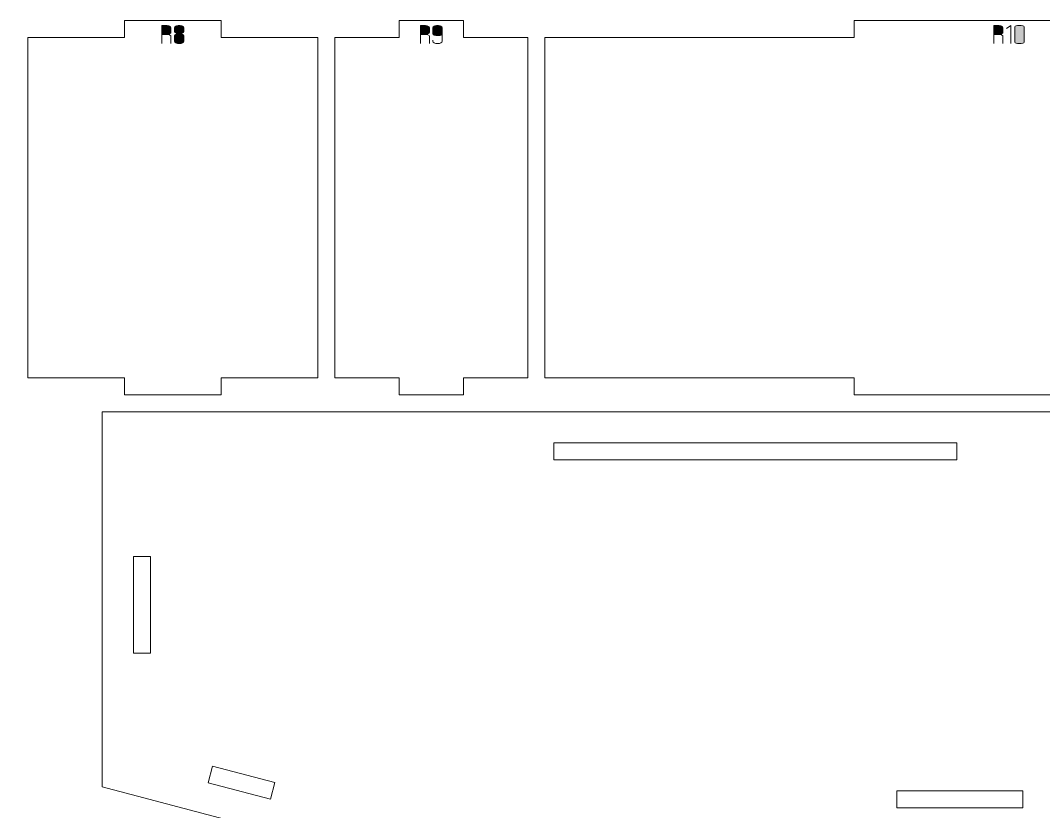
# Model space of a CAD drawing. Header units: centimetres. Extents: x -249 to 275, y -506 to 461.
# Drawn here: x 96.38 to 114.41, y 54.31 to 68.26 of the extents above; entities that cross this region are included whole.
import ezdxf

# ---------------------------------------------------------------- set-up
doc = ezdxf.new("R2010")
doc.units = ezdxf.units.CM
doc.header["$MEASUREMENT"] = 0
doc.layers.add('Capa 1', color=7, linetype='Continuous')

msp = doc.modelspace()

# ---------------------------------------------------------------- hatches: boundary and pattern name
at = {"layer": 'Capa 1', "true_color": 0x3e4095}
h = msp.add_hatch(color=175, dxfattribs=at)
edge = h.paths.add_edge_path()
edge.add_spline(control_points=[(98.94617, 68.01522), (98.97858, 68.01736), (99.00044, 68.02156), (99.01175, 68.02783), (99.02307, 68.0341), (99.02872, 68.04121), (99.02872, 68.04916), (99.02872, 68.04916), (99.02872, 68.13492), (99.02872, 68.13492), (99.02872, 68.1447), (99.0207, 68.15303), (99.00465, 68.15991), (98.98859, 68.16679), (98.9691, 68.17023), (98.94617, 68.17023), (98.94617, 68.17023), (98.87142, 68.17023), (98.87142, 68.17023), (98.87142, 68.17023), (98.87142, 68.01522), (98.87142, 68.01522), (98.87142, 68.01522), (98.94617, 68.01522), (98.94617, 68.01522)], knot_values=[0, 0, 0, 0, 0.125, 0.125, 0.125, 0.25, 0.25, 0.25, 0.375, 0.375, 0.375, 0.5, 0.5, 0.5, 0.625, 0.625, 0.625, 0.75, 0.75, 0.75, 0.875, 0.875, 0.875, 1, 1, 1, 1], degree=3, periodic=1)
h = msp.add_hatch(color=175, dxfattribs=at)
edge = h.paths.add_edge_path()
edge.add_spline(control_points=[(98.87142, 67.85379), (98.87142, 67.85379), (98.87142, 68.17023), (98.87142, 68.17023), (98.87142, 68.17023), (98.94617, 68.17023), (98.94617, 68.17023), (98.9691, 68.17023), (98.98859, 68.16679), (99.00465, 68.15991), (99.0207, 68.15303), (99.02872, 68.1447), (99.02872, 68.13492), (99.02872, 68.13492), (99.02872, 68.04916), (99.02872, 68.04916), (99.02872, 68.04121), (99.02307, 68.0341), (99.01175, 68.02783), (99.00044, 68.02156), (98.97858, 68.01736), (98.94617, 68.01522), (98.97858, 68.01308), (99.00044, 68.00888), (99.01175, 68.00261), (99.02307, 67.99634), (99.02872, 67.98923), (99.02872, 67.98128), (99.02872, 67.98128), (99.02872, 67.85379), (99.02872, 67.85379), (99.02872, 67.85379), (99.02872, 67.98128), (99.02872, 67.98128), (99.02872, 67.98923), (99.02307, 67.99634), (99.01175, 68.00261), (99.00044, 68.00888), (98.97858, 68.01308), (98.94617, 68.01522), (98.94617, 68.01522), (98.87142, 68.01522), (98.87142, 68.01522), (98.87142, 68.01522), (98.87142, 67.85379), (98.87142, 67.85379)], knot_values=[0, 0, 0, 0, 0.06666667, 0.06666667, 0.06666667, 0.13333333, 0.13333333, 0.13333333, 0.2, 0.2, 0.2, 0.26666667, 0.26666667, 0.26666667, 0.33333333, 0.33333333, 0.33333333, 0.4, 0.4, 0.4, 0.46666667, 0.46666667, 0.46666667, 0.53333333, 0.53333333, 0.53333333, 0.6, 0.6, 0.6, 0.66666667, 0.66666667, 0.66666667, 0.73333333, 0.73333333, 0.73333333, 0.8, 0.8, 0.8, 0.86666667, 0.86666667, 0.86666667, 0.93333333, 0.93333333, 0.93333333, 1, 1, 1, 1], degree=3, periodic=1)
h = msp.add_hatch(color=175, dxfattribs=at)
edge = h.paths.add_edge_path()
edge.add_spline(control_points=[(99.09155, 68.06062), (99.09155, 68.05267), (99.09721, 68.04549), (99.10852, 68.03907), (99.11983, 68.03265), (99.14169, 68.02837), (99.1741, 68.02623), (99.20651, 68.02837), (99.22837, 68.03265), (99.23968, 68.03907), (99.25099, 68.04549), (99.25665, 68.05267), (99.25665, 68.06062), (99.25665, 68.06062), (99.25665, 68.13492), (99.25665, 68.13492), (99.25665, 68.1447), (99.24878, 68.15303), (99.23303, 68.15991), (99.21729, 68.16679), (99.19764, 68.17023), (99.1741, 68.17023), (99.15056, 68.17023), (99.13091, 68.16679), (99.11517, 68.15991), (99.09942, 68.15303), (99.09155, 68.1447), (99.09155, 68.13492), (99.09155, 68.13492), (99.09155, 68.06062), (99.09155, 68.06062)], knot_values=[0, 0, 0, 0, 0.1, 0.1, 0.1, 0.2, 0.2, 0.2, 0.3, 0.3, 0.3, 0.4, 0.4, 0.4, 0.5, 0.5, 0.5, 0.6, 0.6, 0.6, 0.7, 0.7, 0.7, 0.8, 0.8, 0.8, 0.9, 0.9, 0.9, 1, 1, 1, 1], degree=3, periodic=1)
h = msp.add_hatch(color=175, dxfattribs=at)
edge = h.paths.add_edge_path()
edge.add_spline(control_points=[(99.1741, 67.85379), (99.15056, 67.85379), (99.13091, 67.85723), (99.11517, 67.86411), (99.09942, 67.87099), (99.09155, 67.87932), (99.09155, 67.8891), (99.09155, 67.8891), (99.09155, 67.99229), (99.09155, 67.99229), (99.09155, 68.00055), (99.09721, 68.00773), (99.10852, 68.01384), (99.11983, 68.01996), (99.14169, 68.02409), (99.1741, 68.02623), (99.14169, 68.02837), (99.11983, 68.03265), (99.10852, 68.03907), (99.09721, 68.04549), (99.09155, 68.05267), (99.09155, 68.06062), (99.09155, 68.06062), (99.09155, 68.13492), (99.09155, 68.13492), (99.09155, 68.1447), (99.09942, 68.15303), (99.11517, 68.15991), (99.13091, 68.16679), (99.15056, 68.17023), (99.1741, 68.17023), (99.19764, 68.17023), (99.21729, 68.16679), (99.23303, 68.15991), (99.24878, 68.15303), (99.25665, 68.1447), (99.25665, 68.13492), (99.25665, 68.13492), (99.25665, 68.06062), (99.25665, 68.06062), (99.25665, 68.05267), (99.25099, 68.04549), (99.23968, 68.03907), (99.22837, 68.03265), (99.20651, 68.02837), (99.1741, 68.02623), (99.20651, 68.02409), (99.22837, 68.01996), (99.23968, 68.01384), (99.25099, 68.00773), (99.25665, 68.00055), (99.25665, 67.99229), (99.25665, 67.99229), (99.25665, 67.8891), (99.25665, 67.8891), (99.25665, 67.87932), (99.24878, 67.87099), (99.23303, 67.86411), (99.21729, 67.85723), (99.19764, 67.85379), (99.1741, 67.85379)], knot_values=[0, 0, 0, 0, 0.05, 0.05, 0.05, 0.1, 0.1, 0.1, 0.15, 0.15, 0.15, 0.2, 0.2, 0.2, 0.25, 0.25, 0.25, 0.3, 0.3, 0.3, 0.35, 0.35, 0.35, 0.4, 0.4, 0.4, 0.45, 0.45, 0.45, 0.5, 0.5, 0.5, 0.55, 0.55, 0.55, 0.6, 0.6, 0.6, 0.65, 0.65, 0.65, 0.7, 0.7, 0.7, 0.75, 0.75, 0.75, 0.8, 0.8, 0.8, 0.85, 0.85, 0.85, 0.9, 0.9, 0.9, 0.95, 0.95, 0.95, 1, 1, 1, 1], degree=3, periodic=1)
h = msp.add_hatch(color=175, dxfattribs=at)
edge = h.paths.add_edge_path()
edge.add_spline(control_points=[(103.50033, 68.01522), (103.53274, 68.01736), (103.5546, 68.02156), (103.56591, 68.02783), (103.57723, 68.0341), (103.58288, 68.04121), (103.58288, 68.04916), (103.58288, 68.04916), (103.58288, 68.13492), (103.58288, 68.13492), (103.58288, 68.1447), (103.57486, 68.15303), (103.55881, 68.15991), (103.54275, 68.16679), (103.52326, 68.17023), (103.50033, 68.17023), (103.50033, 68.17023), (103.42558, 68.17023), (103.42558, 68.17023), (103.42558, 68.17023), (103.42558, 68.01522), (103.42558, 68.01522), (103.42558, 68.01522), (103.50033, 68.01522), (103.50033, 68.01522)], knot_values=[0, 0, 0, 0, 0.125, 0.125, 0.125, 0.25, 0.25, 0.25, 0.375, 0.375, 0.375, 0.5, 0.5, 0.5, 0.625, 0.625, 0.625, 0.75, 0.75, 0.75, 0.875, 0.875, 0.875, 1, 1, 1, 1], degree=3, periodic=1)
h = msp.add_hatch(color=175, dxfattribs=at)
edge = h.paths.add_edge_path()
edge.add_spline(control_points=[(103.42558, 67.85379), (103.42558, 67.85379), (103.42558, 68.17023), (103.42558, 68.17023), (103.42558, 68.17023), (103.50033, 68.17023), (103.50033, 68.17023), (103.52326, 68.17023), (103.54275, 68.16679), (103.55881, 68.15991), (103.57486, 68.15303), (103.58288, 68.1447), (103.58288, 68.13492), (103.58288, 68.13492), (103.58288, 68.04916), (103.58288, 68.04916), (103.58288, 68.04121), (103.57723, 68.0341), (103.56591, 68.02783), (103.5546, 68.02156), (103.53274, 68.01736), (103.50033, 68.01522), (103.53274, 68.01308), (103.5546, 68.00888), (103.56591, 68.00261), (103.57723, 67.99634), (103.58288, 67.98923), (103.58288, 67.98128), (103.58288, 67.98128), (103.58288, 67.85379), (103.58288, 67.85379), (103.58288, 67.85379), (103.58288, 67.98128), (103.58288, 67.98128), (103.58288, 67.98923), (103.57723, 67.99634), (103.56591, 68.00261), (103.5546, 68.00888), (103.53274, 68.01308), (103.50033, 68.01522), (103.50033, 68.01522), (103.42558, 68.01522), (103.42558, 68.01522), (103.42558, 68.01522), (103.42558, 67.85379), (103.42558, 67.85379)], knot_values=[0, 0, 0, 0, 0.06666667, 0.06666667, 0.06666667, 0.13333333, 0.13333333, 0.13333333, 0.2, 0.2, 0.2, 0.26666667, 0.26666667, 0.26666667, 0.33333333, 0.33333333, 0.33333333, 0.4, 0.4, 0.4, 0.46666667, 0.46666667, 0.46666667, 0.53333333, 0.53333333, 0.53333333, 0.6, 0.6, 0.6, 0.66666667, 0.66666667, 0.66666667, 0.73333333, 0.73333333, 0.73333333, 0.8, 0.8, 0.8, 0.86666667, 0.86666667, 0.86666667, 0.93333333, 0.93333333, 0.93333333, 1, 1, 1, 1], degree=3, periodic=1)
h = msp.add_hatch(color=175, dxfattribs=at)
edge = h.paths.add_edge_path()
edge.add_spline(control_points=[(103.64571, 68.0276), (103.64571, 68.01782), (103.65358, 68.00949), (103.66933, 68.00261), (103.68507, 67.99573), (103.70472, 67.99229), (103.72826, 67.99229), (103.7515, 67.99168), (103.77106, 67.99451), (103.78696, 68.00077), (103.80286, 68.00704), (103.81081, 68.01599), (103.81081, 68.0276), (103.81081, 68.0276), (103.81081, 68.13492), (103.81081, 68.13492), (103.81081, 68.1447), (103.80294, 68.15303), (103.78719, 68.15991), (103.77145, 68.16679), (103.7518, 68.17023), (103.72826, 68.17023), (103.70472, 68.17023), (103.68507, 68.16679), (103.66933, 68.15991), (103.65358, 68.15303), (103.64571, 68.1447), (103.64571, 68.13492), (103.64571, 68.13492), (103.64571, 68.0276), (103.64571, 68.0276)], knot_values=[0, 0, 0, 0, 0.1, 0.1, 0.1, 0.2, 0.2, 0.2, 0.3, 0.3, 0.3, 0.4, 0.4, 0.4, 0.5, 0.5, 0.5, 0.6, 0.6, 0.6, 0.7, 0.7, 0.7, 0.8, 0.8, 0.8, 0.9, 0.9, 0.9, 1, 1, 1, 1], degree=3, periodic=1)
h = msp.add_hatch(color=175, dxfattribs=at)
edge = h.paths.add_edge_path()
edge.add_spline(control_points=[(103.72826, 67.85379), (103.70472, 67.85379), (103.68507, 67.85723), (103.66933, 67.86411), (103.65358, 67.87099), (103.64571, 67.87932), (103.64571, 67.8891), (103.64571, 67.8891), (103.64571, 67.91433), (103.64571, 67.91433), (103.64571, 67.91433), (103.64571, 67.8891), (103.64571, 67.8891), (103.64571, 67.87932), (103.65358, 67.87099), (103.66933, 67.86411), (103.68507, 67.85723), (103.70472, 67.85379), (103.72826, 67.85379), (103.7518, 67.85379), (103.77145, 67.85723), (103.78719, 67.86411), (103.80294, 67.87099), (103.81081, 67.87932), (103.81081, 67.8891), (103.81081, 67.8891), (103.81081, 68.0276), (103.81081, 68.0276), (103.81081, 68.01599), (103.80286, 68.00704), (103.78696, 68.00077), (103.77106, 67.99451), (103.7515, 67.99168), (103.72826, 67.99229), (103.70472, 67.99229), (103.68507, 67.99573), (103.66933, 68.00261), (103.65358, 68.00949), (103.64571, 68.01782), (103.64571, 68.0276), (103.64571, 68.0276), (103.64571, 68.13492), (103.64571, 68.13492), (103.64571, 68.1447), (103.65358, 68.15303), (103.66933, 68.15991), (103.68507, 68.16679), (103.70472, 68.17023), (103.72826, 68.17023), (103.7518, 68.17023), (103.77145, 68.16679), (103.78719, 68.15991), (103.80294, 68.15303), (103.81081, 68.1447), (103.81081, 68.13492), (103.81081, 68.13492), (103.81081, 68.0276), (103.81081, 68.0276), (103.81081, 68.0276), (103.81081, 67.8891), (103.81081, 67.8891), (103.81081, 67.87932), (103.80294, 67.87099), (103.78719, 67.86411), (103.77145, 67.85723), (103.7518, 67.85379), (103.72826, 67.85379)], knot_values=[0, 0, 0, 0, 0.04545455, 0.04545455, 0.04545455, 0.09090909, 0.09090909, 0.09090909, 0.13636364, 0.13636364, 0.13636364, 0.18181818, 0.18181818, 0.18181818, 0.22727273, 0.22727273, 0.22727273, 0.27272727, 0.27272727, 0.27272727, 0.31818182, 0.31818182, 0.31818182, 0.36363636, 0.36363636, 0.36363636, 0.40909091, 0.40909091, 0.40909091, 0.45454545, 0.45454545, 0.45454545, 0.5, 0.5, 0.5, 0.54545455, 0.54545455, 0.54545455, 0.59090909, 0.59090909, 0.59090909, 0.63636364, 0.63636364, 0.63636364, 0.68181818, 0.68181818, 0.68181818, 0.72727273, 0.72727273, 0.72727273, 0.77272727, 0.77272727, 0.77272727, 0.81818182, 0.81818182, 0.81818182, 0.86363636, 0.86363636, 0.86363636, 0.90909091, 0.90909091, 0.90909091, 0.95454545, 0.95454545, 0.95454545, 1, 1, 1, 1], degree=3, periodic=1)
h = msp.add_hatch(color=175, dxfattribs=at)
edge = h.paths.add_edge_path()
edge.add_spline(control_points=[(113.60749, 68.01522), (113.6399, 68.01736), (113.66176, 68.02156), (113.67307, 68.02783), (113.68439, 68.0341), (113.69004, 68.04121), (113.69004, 68.04916), (113.69004, 68.04916), (113.69004, 68.13492), (113.69004, 68.13492), (113.69004, 68.1447), (113.68202, 68.15303), (113.66597, 68.15991), (113.64991, 68.16679), (113.63042, 68.17023), (113.60749, 68.17023), (113.60749, 68.17023), (113.53274, 68.17023), (113.53274, 68.17023), (113.53274, 68.17023), (113.53274, 68.01522), (113.53274, 68.01522), (113.53274, 68.01522), (113.60749, 68.01522), (113.60749, 68.01522)], knot_values=[0, 0, 0, 0, 0.125, 0.125, 0.125, 0.25, 0.25, 0.25, 0.375, 0.375, 0.375, 0.5, 0.5, 0.5, 0.625, 0.625, 0.625, 0.75, 0.75, 0.75, 0.875, 0.875, 0.875, 1, 1, 1, 1], degree=3, periodic=1)
h = msp.add_hatch(color=175, dxfattribs=at)
edge = h.paths.add_edge_path()
edge.add_spline(control_points=[(113.53274, 67.85379), (113.53274, 67.85379), (113.53274, 68.17023), (113.53274, 68.17023), (113.53274, 68.17023), (113.60749, 68.17023), (113.60749, 68.17023), (113.63042, 68.17023), (113.64991, 68.16679), (113.66597, 68.15991), (113.68202, 68.15303), (113.69004, 68.1447), (113.69004, 68.13492), (113.69004, 68.13492), (113.69004, 68.04916), (113.69004, 68.04916), (113.69004, 68.04121), (113.68439, 68.0341), (113.67307, 68.02783), (113.66176, 68.02156), (113.6399, 68.01736), (113.60749, 68.01522), (113.6399, 68.01308), (113.66176, 68.00888), (113.67307, 68.00261), (113.68439, 67.99634), (113.69004, 67.98923), (113.69004, 67.98128), (113.69004, 67.98128), (113.69004, 67.85379), (113.69004, 67.85379), (113.69004, 67.85379), (113.69004, 67.98128), (113.69004, 67.98128), (113.69004, 67.98923), (113.68439, 67.99634), (113.67307, 68.00261), (113.66176, 68.00888), (113.6399, 68.01308), (113.60749, 68.01522), (113.60749, 68.01522), (113.53274, 68.01522), (113.53274, 68.01522), (113.53274, 68.01522), (113.53274, 67.85379), (113.53274, 67.85379)], knot_values=[0, 0, 0, 0, 0.06666667, 0.06666667, 0.06666667, 0.13333333, 0.13333333, 0.13333333, 0.2, 0.2, 0.2, 0.26666667, 0.26666667, 0.26666667, 0.33333333, 0.33333333, 0.33333333, 0.4, 0.4, 0.4, 0.46666667, 0.46666667, 0.46666667, 0.53333333, 0.53333333, 0.53333333, 0.6, 0.6, 0.6, 0.66666667, 0.66666667, 0.66666667, 0.73333333, 0.73333333, 0.73333333, 0.8, 0.8, 0.8, 0.86666667, 0.86666667, 0.86666667, 0.93333333, 0.93333333, 0.93333333, 1, 1, 1, 1], degree=3, periodic=1)
h = msp.add_hatch(color=175, dxfattribs=at)
edge = h.paths.add_edge_path()
edge.add_spline(control_points=[(113.829, 68.17069), (113.829, 68.17069), (113.75287, 68.11795), (113.75287, 68.11795), (113.75287, 68.11795), (113.829, 68.17069), (113.829, 68.17069), (113.829, 68.17069), (113.829, 67.85379), (113.829, 67.85379), (113.829, 67.85379), (113.829, 68.17069), (113.829, 68.17069)], knot_values=[0, 0, 0, 0, 0.25, 0.25, 0.25, 0.5, 0.5, 0.5, 0.75, 0.75, 0.75, 1, 1, 1, 1], degree=3, periodic=1)
h = msp.add_hatch(color=175, dxfattribs=at)
edge = h.paths.add_edge_path()
edge.add_spline(control_points=[(113.89963, 67.87764), (113.89963, 67.86785), (113.9075, 67.86143), (113.92325, 67.85838), (113.93899, 67.85532), (113.95864, 67.85379), (113.98218, 67.85379), (114.00572, 67.85379), (114.02537, 67.85532), (114.04111, 67.85838), (114.05686, 67.86143), (114.06473, 67.86785), (114.06473, 67.87764), (114.06473, 67.87764), (114.06473, 68.14592), (114.06473, 68.14592), (114.06473, 68.15571), (114.05686, 68.16221), (114.04111, 68.16542), (114.02537, 68.16863), (114.00572, 68.17023), (113.98218, 68.17023), (113.95864, 68.17023), (113.93899, 68.16863), (113.92325, 68.16542), (113.9075, 68.16221), (113.89963, 68.15571), (113.89963, 68.14592), (113.89963, 68.14592), (113.89963, 67.87764), (113.89963, 67.87764)], knot_values=[0, 0, 0, 0, 0.1, 0.1, 0.1, 0.2, 0.2, 0.2, 0.3, 0.3, 0.3, 0.4, 0.4, 0.4, 0.5, 0.5, 0.5, 0.6, 0.6, 0.6, 0.7, 0.7, 0.7, 0.8, 0.8, 0.8, 0.9, 0.9, 0.9, 1, 1, 1, 1], degree=3, periodic=1)
h = msp.add_hatch(color=175, dxfattribs=at)
edge = h.paths.add_edge_path()
edge.add_spline(control_points=[(114.06473, 67.87764), (114.06473, 67.86785), (114.05686, 67.86143), (114.04111, 67.85838), (114.02537, 67.85532), (114.00572, 67.85379), (113.98218, 67.85379), (113.95864, 67.85379), (113.93899, 67.85532), (113.92325, 67.85838), (113.9075, 67.86143), (113.89963, 67.86785), (113.89963, 67.87764), (113.89963, 67.87764), (113.89963, 68.14592), (113.89963, 68.14592), (113.89963, 68.15571), (113.9075, 68.16221), (113.92325, 68.16542), (113.93899, 68.16863), (113.95864, 68.17023), (113.98218, 68.17023), (114.00572, 68.17023), (114.02537, 68.16863), (114.04111, 68.16542), (114.05686, 68.16221), (114.06473, 68.15571), (114.06473, 68.14592), (114.06473, 68.14592), (114.06473, 67.87764), (114.06473, 67.87764)], knot_values=[0, 0, 0, 0, 0.1, 0.1, 0.1, 0.2, 0.2, 0.2, 0.3, 0.3, 0.3, 0.4, 0.4, 0.4, 0.5, 0.5, 0.5, 0.6, 0.6, 0.6, 0.7, 0.7, 0.7, 0.8, 0.8, 0.8, 0.9, 0.9, 0.9, 1, 1, 1, 1], degree=3, periodic=1)
h = msp.add_hatch(color=175, dxfattribs=at)
edge = h.paths.add_edge_path()
edge.add_spline(control_points=[(99.09155, 67.8891), (99.09155, 67.87932), (99.09942, 67.87099), (99.11517, 67.86411), (99.13091, 67.85723), (99.15056, 67.85379), (99.1741, 67.85379), (99.19764, 67.85379), (99.21729, 67.85723), (99.23303, 67.86411), (99.24878, 67.87099), (99.25665, 67.87932), (99.25665, 67.8891), (99.25665, 67.8891), (99.25665, 67.99229), (99.25665, 67.99229), (99.25665, 68.00055), (99.25099, 68.00773), (99.23968, 68.01384), (99.22837, 68.01996), (99.20651, 68.02409), (99.1741, 68.02623), (99.14169, 68.02409), (99.11983, 68.01996), (99.10852, 68.01384), (99.09721, 68.00773), (99.09155, 68.00055), (99.09155, 67.99229), (99.09155, 67.99229), (99.09155, 67.8891), (99.09155, 67.8891)], knot_values=[0, 0, 0, 0, 0.1, 0.1, 0.1, 0.2, 0.2, 0.2, 0.3, 0.3, 0.3, 0.4, 0.4, 0.4, 0.5, 0.5, 0.5, 0.6, 0.6, 0.6, 0.7, 0.7, 0.7, 0.8, 0.8, 0.8, 0.9, 0.9, 0.9, 1, 1, 1, 1], degree=3, periodic=1)

# ---------------------------------------------------------------- linework, layer by layer
at = {"layer": 'Capa 1', "color": 240, "lineweight": 20}
for points in [[(96.50845, 67.96019), (96.50845, 67.96019), (96.50845, 61.96019), (96.50845, 61.96019), (96.50845, 61.96019), (98.21218, 61.96019), (98.21218, 61.96019), (98.21218, 61.96019), (98.21218, 61.66019), (98.21218, 61.66019), (98.21218, 61.66019), (99.9159, 61.66019), (99.9159, 61.66019), (99.9159, 61.66019), (99.9159, 61.96019), (99.9159, 61.96019), (99.9159, 61.96019), (101.61962, 61.96019), (101.61962, 61.96019), (101.61962, 61.96019), (101.61962, 67.96019), (101.61962, 67.96019), (101.61962, 67.96019), (99.9159, 67.96019), (99.9159, 67.96019), (99.9159, 67.96019), (99.9159, 68.26019), (99.9159, 68.26019), (99.9159, 68.26019), (98.21218, 68.26019), (98.21218, 68.26019), (98.21218, 68.26019), (98.21218, 67.96019), (98.21218, 67.96019), (98.21218, 67.96019), (96.50845, 67.96019), (96.50845, 67.96019)], [(101.91962, 67.96019), (101.91962, 67.96019), (101.91962, 61.96019), (101.91962, 61.96019), (101.91962, 61.96019), (103.05201, 61.96019), (103.05201, 61.96019), (103.05201, 61.96019), (103.05201, 61.66019), (103.05201, 61.66019), (103.05201, 61.66019), (104.18439, 61.66019), (104.18439, 61.66019), (104.18439, 61.66019), (104.18439, 61.96019), (104.18439, 61.96019), (104.18439, 61.96019), (105.31678, 61.96019), (105.31678, 61.96019), (105.31678, 61.96019), (105.31678, 67.96019), (105.31678, 67.96019), (105.31678, 67.96019), (104.18439, 67.96019), (104.18439, 67.96019), (104.18439, 67.96019), (104.18439, 68.26019), (104.18439, 68.26019), (104.18439, 68.26019), (103.05201, 68.26019), (103.05201, 68.26019), (103.05201, 68.26019), (103.05201, 67.96019), (103.05201, 67.96019), (103.05201, 67.96019), (101.91962, 67.96019), (101.91962, 67.96019)], [(105.61678, 67.96019), (105.61678, 67.96019), (105.61678, 61.96019), (105.61678, 61.96019), (105.61678, 61.96019), (111.07141, 61.96019), (111.07141, 61.96019), (111.07141, 61.96019), (111.07141, 61.66019), (111.07141, 61.66019), (111.07141, 61.66019), (116.52605, 61.66019), (116.52605, 61.66019), (116.52605, 61.66019), (116.52605, 61.96019), (116.52605, 61.96019), (116.52605, 61.96019), (121.98069, 61.96019), (121.98069, 61.96019), (121.98069, 61.96019), (121.98069, 67.96019), (121.98069, 67.96019), (121.98069, 67.96019), (116.52605, 67.96019), (116.52605, 67.96019), (116.52605, 67.96019), (116.52605, 68.26019), (116.52605, 68.26019), (116.52605, 68.26019), (111.07141, 68.26019), (111.07141, 68.26019), (111.07141, 68.26019), (111.07141, 67.96019), (111.07141, 67.96019), (111.07141, 67.96019), (105.61678, 67.96019), (105.61678, 67.96019)]]:
    msp.add_open_spline(points, degree=3, knots=[0, 0, 0, 0, 0.08333333, 0.08333333, 0.08333333, 0.16666667, 0.16666667, 0.16666667, 0.25, 0.25, 0.25, 0.33333333, 0.33333333, 0.33333333, 0.41666667, 0.41666667, 0.41666667, 0.5, 0.5, 0.5, 0.58333333, 0.58333333, 0.58333333, 0.66666667, 0.66666667, 0.66666667, 0.75, 0.75, 0.75, 0.83333333, 0.83333333, 0.83333333, 0.91666667, 0.91666667, 0.91666667, 1, 1, 1, 1], dxfattribs=at)
at = {"layer": 'Capa 1', "color": 114, "lineweight": 9}
for points, knots in [([(98.94617, 68.01522), (98.97858, 68.01736), (99.00044, 68.02156), (99.01175, 68.02783), (99.02307, 68.0341), (99.02872, 68.04121), (99.02872, 68.04916), (99.02872, 68.04916), (99.02872, 68.13492), (99.02872, 68.13492), (99.02872, 68.1447), (99.0207, 68.15303), (99.00465, 68.15991), (98.98859, 68.16679), (98.9691, 68.17023), (98.94617, 68.17023), (98.94617, 68.17023), (98.87142, 68.17023), (98.87142, 68.17023), (98.87142, 68.17023), (98.87142, 68.01522), (98.87142, 68.01522), (98.87142, 68.01522), (98.94617, 68.01522), (98.94617, 68.01522)], [0, 0, 0, 0, 0.125, 0.125, 0.125, 0.25, 0.25, 0.25, 0.375, 0.375, 0.375, 0.5, 0.5, 0.5, 0.625, 0.625, 0.625, 0.75, 0.75, 0.75, 0.875, 0.875, 0.875, 1, 1, 1, 1]), ([(98.87142, 67.85379), (98.87142, 67.85379), (98.87142, 68.17023), (98.87142, 68.17023), (98.87142, 68.17023), (98.94617, 68.17023), (98.94617, 68.17023), (98.9691, 68.17023), (98.98859, 68.16679), (99.00465, 68.15991), (99.0207, 68.15303), (99.02872, 68.1447), (99.02872, 68.13492), (99.02872, 68.13492), (99.02872, 68.04916), (99.02872, 68.04916), (99.02872, 68.04121), (99.02307, 68.0341), (99.01175, 68.02783), (99.00044, 68.02156), (98.97858, 68.01736), (98.94617, 68.01522), (98.97858, 68.01308), (99.00044, 68.00888), (99.01175, 68.00261), (99.02307, 67.99634), (99.02872, 67.98923), (99.02872, 67.98128), (99.02872, 67.98128), (99.02872, 67.85379), (99.02872, 67.85379), (99.02872, 67.85379), (99.02872, 67.98128), (99.02872, 67.98128), (99.02872, 67.98923), (99.02307, 67.99634), (99.01175, 68.00261), (99.00044, 68.00888), (98.97858, 68.01308), (98.94617, 68.01522), (98.94617, 68.01522), (98.87142, 68.01522), (98.87142, 68.01522), (98.87142, 68.01522), (98.87142, 67.85379), (98.87142, 67.85379)], [0, 0, 0, 0, 0.06666667, 0.06666667, 0.06666667, 0.13333333, 0.13333333, 0.13333333, 0.2, 0.2, 0.2, 0.26666667, 0.26666667, 0.26666667, 0.33333333, 0.33333333, 0.33333333, 0.4, 0.4, 0.4, 0.46666667, 0.46666667, 0.46666667, 0.53333333, 0.53333333, 0.53333333, 0.6, 0.6, 0.6, 0.66666667, 0.66666667, 0.66666667, 0.73333333, 0.73333333, 0.73333333, 0.8, 0.8, 0.8, 0.86666667, 0.86666667, 0.86666667, 0.93333333, 0.93333333, 0.93333333, 1, 1, 1, 1]), ([(99.09155, 68.06062), (99.09155, 68.05267), (99.09721, 68.04549), (99.10852, 68.03907), (99.11983, 68.03265), (99.14169, 68.02837), (99.1741, 68.02623), (99.20651, 68.02837), (99.22837, 68.03265), (99.23968, 68.03907), (99.25099, 68.04549), (99.25665, 68.05267), (99.25665, 68.06062), (99.25665, 68.06062), (99.25665, 68.13492), (99.25665, 68.13492), (99.25665, 68.1447), (99.24878, 68.15303), (99.23303, 68.15991), (99.21729, 68.16679), (99.19764, 68.17023), (99.1741, 68.17023), (99.15056, 68.17023), (99.13091, 68.16679), (99.11517, 68.15991), (99.09942, 68.15303), (99.09155, 68.1447), (99.09155, 68.13492), (99.09155, 68.13492), (99.09155, 68.06062), (99.09155, 68.06062)], [0, 0, 0, 0, 0.1, 0.1, 0.1, 0.2, 0.2, 0.2, 0.3, 0.3, 0.3, 0.4, 0.4, 0.4, 0.5, 0.5, 0.5, 0.6, 0.6, 0.6, 0.7, 0.7, 0.7, 0.8, 0.8, 0.8, 0.9, 0.9, 0.9, 1, 1, 1, 1]), ([(99.1741, 67.85379), (99.15056, 67.85379), (99.13091, 67.85723), (99.11517, 67.86411), (99.09942, 67.87099), (99.09155, 67.87932), (99.09155, 67.8891), (99.09155, 67.8891), (99.09155, 67.99229), (99.09155, 67.99229), (99.09155, 68.00055), (99.09721, 68.00773), (99.10852, 68.01384), (99.11983, 68.01996), (99.14169, 68.02409), (99.1741, 68.02623), (99.14169, 68.02837), (99.11983, 68.03265), (99.10852, 68.03907), (99.09721, 68.04549), (99.09155, 68.05267), (99.09155, 68.06062), (99.09155, 68.06062), (99.09155, 68.13492), (99.09155, 68.13492), (99.09155, 68.1447), (99.09942, 68.15303), (99.11517, 68.15991), (99.13091, 68.16679), (99.15056, 68.17023), (99.1741, 68.17023), (99.19764, 68.17023), (99.21729, 68.16679), (99.23303, 68.15991), (99.24878, 68.15303), (99.25665, 68.1447), (99.25665, 68.13492), (99.25665, 68.13492), (99.25665, 68.06062), (99.25665, 68.06062), (99.25665, 68.05267), (99.25099, 68.04549), (99.23968, 68.03907), (99.22837, 68.03265), (99.20651, 68.02837), (99.1741, 68.02623), (99.20651, 68.02409), (99.22837, 68.01996), (99.23968, 68.01384), (99.25099, 68.00773), (99.25665, 68.00055), (99.25665, 67.99229), (99.25665, 67.99229), (99.25665, 67.8891), (99.25665, 67.8891), (99.25665, 67.87932), (99.24878, 67.87099), (99.23303, 67.86411), (99.21729, 67.85723), (99.19764, 67.85379), (99.1741, 67.85379)], [0, 0, 0, 0, 0.05, 0.05, 0.05, 0.1, 0.1, 0.1, 0.15, 0.15, 0.15, 0.2, 0.2, 0.2, 0.25, 0.25, 0.25, 0.3, 0.3, 0.3, 0.35, 0.35, 0.35, 0.4, 0.4, 0.4, 0.45, 0.45, 0.45, 0.5, 0.5, 0.5, 0.55, 0.55, 0.55, 0.6, 0.6, 0.6, 0.65, 0.65, 0.65, 0.7, 0.7, 0.7, 0.75, 0.75, 0.75, 0.8, 0.8, 0.8, 0.85, 0.85, 0.85, 0.9, 0.9, 0.9, 0.95, 0.95, 0.95, 1, 1, 1, 1]), ([(103.50033, 68.01522), (103.53274, 68.01736), (103.5546, 68.02156), (103.56591, 68.02783), (103.57723, 68.0341), (103.58288, 68.04121), (103.58288, 68.04916), (103.58288, 68.04916), (103.58288, 68.13492), (103.58288, 68.13492), (103.58288, 68.1447), (103.57486, 68.15303), (103.55881, 68.15991), (103.54275, 68.16679), (103.52326, 68.17023), (103.50033, 68.17023), (103.50033, 68.17023), (103.42558, 68.17023), (103.42558, 68.17023), (103.42558, 68.17023), (103.42558, 68.01522), (103.42558, 68.01522), (103.42558, 68.01522), (103.50033, 68.01522), (103.50033, 68.01522)], [0, 0, 0, 0, 0.125, 0.125, 0.125, 0.25, 0.25, 0.25, 0.375, 0.375, 0.375, 0.5, 0.5, 0.5, 0.625, 0.625, 0.625, 0.75, 0.75, 0.75, 0.875, 0.875, 0.875, 1, 1, 1, 1]), ([(103.42558, 67.85379), (103.42558, 67.85379), (103.42558, 68.17023), (103.42558, 68.17023), (103.42558, 68.17023), (103.50033, 68.17023), (103.50033, 68.17023), (103.52326, 68.17023), (103.54275, 68.16679), (103.55881, 68.15991), (103.57486, 68.15303), (103.58288, 68.1447), (103.58288, 68.13492), (103.58288, 68.13492), (103.58288, 68.04916), (103.58288, 68.04916), (103.58288, 68.04121), (103.57723, 68.0341), (103.56591, 68.02783), (103.5546, 68.02156), (103.53274, 68.01736), (103.50033, 68.01522), (103.53274, 68.01308), (103.5546, 68.00888), (103.56591, 68.00261), (103.57723, 67.99634), (103.58288, 67.98923), (103.58288, 67.98128), (103.58288, 67.98128), (103.58288, 67.85379), (103.58288, 67.85379), (103.58288, 67.85379), (103.58288, 67.98128), (103.58288, 67.98128), (103.58288, 67.98923), (103.57723, 67.99634), (103.56591, 68.00261), (103.5546, 68.00888), (103.53274, 68.01308), (103.50033, 68.01522), (103.50033, 68.01522), (103.42558, 68.01522), (103.42558, 68.01522), (103.42558, 68.01522), (103.42558, 67.85379), (103.42558, 67.85379)], [0, 0, 0, 0, 0.06666667, 0.06666667, 0.06666667, 0.13333333, 0.13333333, 0.13333333, 0.2, 0.2, 0.2, 0.26666667, 0.26666667, 0.26666667, 0.33333333, 0.33333333, 0.33333333, 0.4, 0.4, 0.4, 0.46666667, 0.46666667, 0.46666667, 0.53333333, 0.53333333, 0.53333333, 0.6, 0.6, 0.6, 0.66666667, 0.66666667, 0.66666667, 0.73333333, 0.73333333, 0.73333333, 0.8, 0.8, 0.8, 0.86666667, 0.86666667, 0.86666667, 0.93333333, 0.93333333, 0.93333333, 1, 1, 1, 1]), ([(103.64571, 68.0276), (103.64571, 68.01782), (103.65358, 68.00949), (103.66933, 68.00261), (103.68507, 67.99573), (103.70472, 67.99229), (103.72826, 67.99229), (103.7515, 67.99168), (103.77106, 67.99451), (103.78696, 68.00077), (103.80286, 68.00704), (103.81081, 68.01599), (103.81081, 68.0276), (103.81081, 68.0276), (103.81081, 68.13492), (103.81081, 68.13492), (103.81081, 68.1447), (103.80294, 68.15303), (103.78719, 68.15991), (103.77145, 68.16679), (103.7518, 68.17023), (103.72826, 68.17023), (103.70472, 68.17023), (103.68507, 68.16679), (103.66933, 68.15991), (103.65358, 68.15303), (103.64571, 68.1447), (103.64571, 68.13492), (103.64571, 68.13492), (103.64571, 68.0276), (103.64571, 68.0276)], [0, 0, 0, 0, 0.1, 0.1, 0.1, 0.2, 0.2, 0.2, 0.3, 0.3, 0.3, 0.4, 0.4, 0.4, 0.5, 0.5, 0.5, 0.6, 0.6, 0.6, 0.7, 0.7, 0.7, 0.8, 0.8, 0.8, 0.9, 0.9, 0.9, 1, 1, 1, 1]), ([(103.72826, 67.85379), (103.70472, 67.85379), (103.68507, 67.85723), (103.66933, 67.86411), (103.65358, 67.87099), (103.64571, 67.87932), (103.64571, 67.8891), (103.64571, 67.8891), (103.64571, 67.91433), (103.64571, 67.91433), (103.64571, 67.91433), (103.64571, 67.8891), (103.64571, 67.8891), (103.64571, 67.87932), (103.65358, 67.87099), (103.66933, 67.86411), (103.68507, 67.85723), (103.70472, 67.85379), (103.72826, 67.85379), (103.7518, 67.85379), (103.77145, 67.85723), (103.78719, 67.86411), (103.80294, 67.87099), (103.81081, 67.87932), (103.81081, 67.8891), (103.81081, 67.8891), (103.81081, 68.0276), (103.81081, 68.0276), (103.81081, 68.01599), (103.80286, 68.00704), (103.78696, 68.00077), (103.77106, 67.99451), (103.7515, 67.99168), (103.72826, 67.99229), (103.70472, 67.99229), (103.68507, 67.99573), (103.66933, 68.00261), (103.65358, 68.00949), (103.64571, 68.01782), (103.64571, 68.0276), (103.64571, 68.0276), (103.64571, 68.13492), (103.64571, 68.13492), (103.64571, 68.1447), (103.65358, 68.15303), (103.66933, 68.15991), (103.68507, 68.16679), (103.70472, 68.17023), (103.72826, 68.17023), (103.7518, 68.17023), (103.77145, 68.16679), (103.78719, 68.15991), (103.80294, 68.15303), (103.81081, 68.1447), (103.81081, 68.13492), (103.81081, 68.13492), (103.81081, 68.0276), (103.81081, 68.0276), (103.81081, 68.0276), (103.81081, 67.8891), (103.81081, 67.8891), (103.81081, 67.87932), (103.80294, 67.87099), (103.78719, 67.86411), (103.77145, 67.85723), (103.7518, 67.85379), (103.72826, 67.85379)], [0, 0, 0, 0, 0.04545455, 0.04545455, 0.04545455, 0.09090909, 0.09090909, 0.09090909, 0.13636364, 0.13636364, 0.13636364, 0.18181818, 0.18181818, 0.18181818, 0.22727273, 0.22727273, 0.22727273, 0.27272727, 0.27272727, 0.27272727, 0.31818182, 0.31818182, 0.31818182, 0.36363636, 0.36363636, 0.36363636, 0.40909091, 0.40909091, 0.40909091, 0.45454545, 0.45454545, 0.45454545, 0.5, 0.5, 0.5, 0.54545455, 0.54545455, 0.54545455, 0.59090909, 0.59090909, 0.59090909, 0.63636364, 0.63636364, 0.63636364, 0.68181818, 0.68181818, 0.68181818, 0.72727273, 0.72727273, 0.72727273, 0.77272727, 0.77272727, 0.77272727, 0.81818182, 0.81818182, 0.81818182, 0.86363636, 0.86363636, 0.86363636, 0.90909091, 0.90909091, 0.90909091, 0.95454545, 0.95454545, 0.95454545, 1, 1, 1, 1]), ([(113.60749, 68.01522), (113.6399, 68.01736), (113.66176, 68.02156), (113.67307, 68.02783), (113.68439, 68.0341), (113.69004, 68.04121), (113.69004, 68.04916), (113.69004, 68.04916), (113.69004, 68.13492), (113.69004, 68.13492), (113.69004, 68.1447), (113.68202, 68.15303), (113.66597, 68.15991), (113.64991, 68.16679), (113.63042, 68.17023), (113.60749, 68.17023), (113.60749, 68.17023), (113.53274, 68.17023), (113.53274, 68.17023), (113.53274, 68.17023), (113.53274, 68.01522), (113.53274, 68.01522), (113.53274, 68.01522), (113.60749, 68.01522), (113.60749, 68.01522)], [0, 0, 0, 0, 0.125, 0.125, 0.125, 0.25, 0.25, 0.25, 0.375, 0.375, 0.375, 0.5, 0.5, 0.5, 0.625, 0.625, 0.625, 0.75, 0.75, 0.75, 0.875, 0.875, 0.875, 1, 1, 1, 1]), ([(113.53274, 67.85379), (113.53274, 67.85379), (113.53274, 68.17023), (113.53274, 68.17023), (113.53274, 68.17023), (113.60749, 68.17023), (113.60749, 68.17023), (113.63042, 68.17023), (113.64991, 68.16679), (113.66597, 68.15991), (113.68202, 68.15303), (113.69004, 68.1447), (113.69004, 68.13492), (113.69004, 68.13492), (113.69004, 68.04916), (113.69004, 68.04916), (113.69004, 68.04121), (113.68439, 68.0341), (113.67307, 68.02783), (113.66176, 68.02156), (113.6399, 68.01736), (113.60749, 68.01522), (113.6399, 68.01308), (113.66176, 68.00888), (113.67307, 68.00261), (113.68439, 67.99634), (113.69004, 67.98923), (113.69004, 67.98128), (113.69004, 67.98128), (113.69004, 67.85379), (113.69004, 67.85379), (113.69004, 67.85379), (113.69004, 67.98128), (113.69004, 67.98128), (113.69004, 67.98923), (113.68439, 67.99634), (113.67307, 68.00261), (113.66176, 68.00888), (113.6399, 68.01308), (113.60749, 68.01522), (113.60749, 68.01522), (113.53274, 68.01522), (113.53274, 68.01522), (113.53274, 68.01522), (113.53274, 67.85379), (113.53274, 67.85379)], [0, 0, 0, 0, 0.06666667, 0.06666667, 0.06666667, 0.13333333, 0.13333333, 0.13333333, 0.2, 0.2, 0.2, 0.26666667, 0.26666667, 0.26666667, 0.33333333, 0.33333333, 0.33333333, 0.4, 0.4, 0.4, 0.46666667, 0.46666667, 0.46666667, 0.53333333, 0.53333333, 0.53333333, 0.6, 0.6, 0.6, 0.66666667, 0.66666667, 0.66666667, 0.73333333, 0.73333333, 0.73333333, 0.8, 0.8, 0.8, 0.86666667, 0.86666667, 0.86666667, 0.93333333, 0.93333333, 0.93333333, 1, 1, 1, 1]), ([(113.829, 68.17069), (113.829, 68.17069), (113.75287, 68.11795), (113.75287, 68.11795), (113.75287, 68.11795), (113.829, 68.17069), (113.829, 68.17069), (113.829, 68.17069), (113.829, 67.85379), (113.829, 67.85379), (113.829, 67.85379), (113.829, 68.17069), (113.829, 68.17069)], [0, 0, 0, 0, 0.25, 0.25, 0.25, 0.5, 0.5, 0.5, 0.75, 0.75, 0.75, 1, 1, 1, 1]), ([(113.89963, 67.87764), (113.89963, 67.86785), (113.9075, 67.86143), (113.92325, 67.85838), (113.93899, 67.85532), (113.95864, 67.85379), (113.98218, 67.85379), (114.00572, 67.85379), (114.02537, 67.85532), (114.04111, 67.85838), (114.05686, 67.86143), (114.06473, 67.86785), (114.06473, 67.87764), (114.06473, 67.87764), (114.06473, 68.14592), (114.06473, 68.14592), (114.06473, 68.15571), (114.05686, 68.16221), (114.04111, 68.16542), (114.02537, 68.16863), (114.00572, 68.17023), (113.98218, 68.17023), (113.95864, 68.17023), (113.93899, 68.16863), (113.92325, 68.16542), (113.9075, 68.16221), (113.89963, 68.15571), (113.89963, 68.14592), (113.89963, 68.14592), (113.89963, 67.87764), (113.89963, 67.87764)], [0, 0, 0, 0, 0.1, 0.1, 0.1, 0.2, 0.2, 0.2, 0.3, 0.3, 0.3, 0.4, 0.4, 0.4, 0.5, 0.5, 0.5, 0.6, 0.6, 0.6, 0.7, 0.7, 0.7, 0.8, 0.8, 0.8, 0.9, 0.9, 0.9, 1, 1, 1, 1]), ([(114.06473, 67.87764), (114.06473, 67.86785), (114.05686, 67.86143), (114.04111, 67.85838), (114.02537, 67.85532), (114.00572, 67.85379), (113.98218, 67.85379), (113.95864, 67.85379), (113.93899, 67.85532), (113.92325, 67.85838), (113.9075, 67.86143), (113.89963, 67.86785), (113.89963, 67.87764), (113.89963, 67.87764), (113.89963, 68.14592), (113.89963, 68.14592), (113.89963, 68.15571), (113.9075, 68.16221), (113.92325, 68.16542), (113.93899, 68.16863), (113.95864, 68.17023), (113.98218, 68.17023), (114.00572, 68.17023), (114.02537, 68.16863), (114.04111, 68.16542), (114.05686, 68.16221), (114.06473, 68.15571), (114.06473, 68.14592), (114.06473, 68.14592), (114.06473, 67.87764), (114.06473, 67.87764)], [0, 0, 0, 0, 0.1, 0.1, 0.1, 0.2, 0.2, 0.2, 0.3, 0.3, 0.3, 0.4, 0.4, 0.4, 0.5, 0.5, 0.5, 0.6, 0.6, 0.6, 0.7, 0.7, 0.7, 0.8, 0.8, 0.8, 0.9, 0.9, 0.9, 1, 1, 1, 1]), ([(99.09155, 67.8891), (99.09155, 67.87932), (99.09942, 67.87099), (99.11517, 67.86411), (99.13091, 67.85723), (99.15056, 67.85379), (99.1741, 67.85379), (99.19764, 67.85379), (99.21729, 67.85723), (99.23303, 67.86411), (99.24878, 67.87099), (99.25665, 67.87932), (99.25665, 67.8891), (99.25665, 67.8891), (99.25665, 67.99229), (99.25665, 67.99229), (99.25665, 68.00055), (99.25099, 68.00773), (99.23968, 68.01384), (99.22837, 68.01996), (99.20651, 68.02409), (99.1741, 68.02623), (99.14169, 68.02409), (99.11983, 68.01996), (99.10852, 68.01384), (99.09721, 68.00773), (99.09155, 68.00055), (99.09155, 67.99229), (99.09155, 67.99229), (99.09155, 67.8891), (99.09155, 67.8891)], [0, 0, 0, 0, 0.1, 0.1, 0.1, 0.2, 0.2, 0.2, 0.3, 0.3, 0.3, 0.4, 0.4, 0.4, 0.5, 0.5, 0.5, 0.6, 0.6, 0.6, 0.7, 0.7, 0.7, 0.8, 0.8, 0.8, 0.9, 0.9, 0.9, 1, 1, 1, 1])]:
    msp.add_open_spline(points, degree=3, knots=knots, dxfattribs=at)
at = {"layer": 'Capa 1', "color": 240, "lineweight": 9}
for points, knots in [([(97.51886, 31.36025), (97.51886, 31.36025), (89.13271, 31.36025), (89.13271, 31.36025), (89.13271, 31.36025), (82.38921, 42.90201), (82.38921, 42.90201), (82.38921, 42.90201), (80.14783, 42.90201), (80.14783, 42.90201), (80.14783, 42.90201), (80.14138, 38.53602), (80.14138, 38.53602), (80.14138, 38.53602), (83.42667, 37.67147), (83.42667, 37.67147), (83.42667, 37.67147), (83.42667, 31.36025), (83.42667, 31.36025), (83.42667, 31.36025), (67.90797, 31.36025), (67.90797, 31.36025), (67.90797, 31.36025), (67.90797, 37.67147), (67.90797, 37.67147), (67.90797, 37.67147), (71.19327, 38.53602), (71.19327, 38.53602), (71.19327, 38.53602), (71.19327, 53.88181), (71.19327, 53.88181), (71.19327, 53.88181), (67.90797, 54.74637), (67.90797, 54.74637), (67.90797, 54.74637), (67.90797, 61.36019), (67.90797, 61.36019), (67.90797, 61.36019), (90.38631, 61.36019), (90.38631, 61.36019), (90.38631, 61.36019), (96.22204, 56.43224), (96.22204, 56.43224), (96.22204, 56.43224), (96.22204, 47.39768), (96.22204, 47.39768), (96.22204, 47.39768), (91.94251, 43.76656), (91.94251, 43.76656), (91.94251, 43.76656), (95.2278, 38.53602), (95.2278, 38.53602), (95.2278, 38.53602), (97.51886, 38.10375), (97.51886, 38.10375), (97.51886, 38.10375), (97.51886, 31.36025), (97.51886, 31.36025)], [0, 0, 0, 0, 0.05263158, 0.05263158, 0.05263158, 0.10526316, 0.10526316, 0.10526316, 0.15789474, 0.15789474, 0.15789474, 0.21052632, 0.21052632, 0.21052632, 0.26315789, 0.26315789, 0.26315789, 0.31578947, 0.31578947, 0.31578947, 0.36842105, 0.36842105, 0.36842105, 0.42105263, 0.42105263, 0.42105263, 0.47368421, 0.47368421, 0.47368421, 0.52631579, 0.52631579, 0.52631579, 0.57894737, 0.57894737, 0.57894737, 0.63157895, 0.63157895, 0.63157895, 0.68421053, 0.68421053, 0.68421053, 0.73684211, 0.73684211, 0.73684211, 0.78947368, 0.78947368, 0.78947368, 0.84210526, 0.84210526, 0.84210526, 0.89473684, 0.89473684, 0.89473684, 0.94736842, 0.94736842, 0.94736842, 1, 1, 1, 1]), ([(127.42975, 31.36025), (127.42975, 31.36025), (119.0436, 31.36025), (119.0436, 31.36025), (119.0436, 31.36025), (112.3001, 42.90201), (112.3001, 42.90201), (112.3001, 42.90201), (110.05872, 42.90201), (110.05872, 42.90201), (110.05872, 42.90201), (110.05227, 38.53602), (110.05227, 38.53602), (110.05227, 38.53602), (113.33756, 37.67147), (113.33756, 37.67147), (113.33756, 37.67147), (113.33756, 31.36025), (113.33756, 31.36025), (113.33756, 31.36025), (97.81886, 31.36025), (97.81886, 31.36025), (97.81886, 31.36025), (97.81886, 37.67147), (97.81886, 37.67147), (97.81886, 37.67147), (101.10416, 38.53602), (101.10416, 38.53602), (101.10416, 38.53602), (101.10416, 53.88181), (101.10416, 53.88181), (101.10416, 53.88181), (97.81886, 54.74637), (97.81886, 54.74637), (97.81886, 54.74637), (97.81886, 61.36019), (97.81886, 61.36019), (97.81886, 61.36019), (120.2972, 61.36019), (120.2972, 61.36019), (120.2972, 61.36019), (126.13293, 56.43224), (126.13293, 56.43224), (126.13293, 56.43224), (126.13293, 47.39768), (126.13293, 47.39768), (126.13293, 47.39768), (121.8534, 43.76656), (121.8534, 43.76656), (121.8534, 43.76656), (125.13869, 38.53602), (125.13869, 38.53602), (125.13869, 38.53602), (127.42975, 38.10375), (127.42975, 38.10375), (127.42975, 38.10375), (127.42975, 31.36025), (127.42975, 31.36025)], [0, 0, 0, 0, 0.05263158, 0.05263158, 0.05263158, 0.10526316, 0.10526316, 0.10526316, 0.15789474, 0.15789474, 0.15789474, 0.21052632, 0.21052632, 0.21052632, 0.26315789, 0.26315789, 0.26315789, 0.31578947, 0.31578947, 0.31578947, 0.36842105, 0.36842105, 0.36842105, 0.42105263, 0.42105263, 0.42105263, 0.47368421, 0.47368421, 0.47368421, 0.52631579, 0.52631579, 0.52631579, 0.57894737, 0.57894737, 0.57894737, 0.63157895, 0.63157895, 0.63157895, 0.68421053, 0.68421053, 0.68421053, 0.73684211, 0.73684211, 0.73684211, 0.78947368, 0.78947368, 0.78947368, 0.84210526, 0.84210526, 0.84210526, 0.89473684, 0.89473684, 0.89473684, 0.94736842, 0.94736842, 0.94736842, 1, 1, 1, 1]), ([(105.77388, 60.51166), (105.77388, 60.51166), (112.88037, 60.51166), (112.88037, 60.51166), (112.88037, 60.51166), (112.88037, 60.81166), (112.88037, 60.81166), (112.88037, 60.81166), (105.77388, 60.81166), (105.77388, 60.81166), (105.77388, 60.81166), (105.77388, 60.51166), (105.77388, 60.51166)], [0, 0, 0, 0, 0.25, 0.25, 0.25, 0.5, 0.5, 0.5, 0.75, 0.75, 0.75, 1, 1, 1, 1]), ([(98.66739, 57.10421), (98.66739, 57.10421), (98.66739, 58.80794), (98.66739, 58.80794), (98.66739, 58.80794), (98.36739, 58.80794), (98.36739, 58.80794), (98.36739, 58.80794), (98.36739, 57.10421), (98.36739, 57.10421), (98.36739, 57.10421), (98.66739, 57.10421), (98.66739, 57.10421)], [0, 0, 0, 0, 0.25, 0.25, 0.25, 0.5, 0.5, 0.5, 0.75, 0.75, 0.75, 1, 1, 1, 1]), ([(100.85759, 54.82412), (100.85759, 54.82412), (99.76249, 55.1123), (99.76249, 55.1123), (99.76249, 55.1123), (99.68614, 54.82218), (99.68614, 54.82218), (99.68614, 54.82218), (100.78124, 54.53399), (100.78124, 54.53399), (100.78124, 54.53399), (100.85759, 54.82412), (100.85759, 54.82412)], [0, 0, 0, 0, 0.25, 0.25, 0.25, 0.5, 0.5, 0.5, 0.75, 0.75, 0.75, 1, 1, 1, 1]), ([(111.81976, 54.37651), (111.81976, 54.37651), (114.03873, 54.37651), (114.03873, 54.37651), (114.03873, 54.37651), (114.03873, 54.67651), (114.03873, 54.67651), (114.03873, 54.67651), (111.81976, 54.67651), (111.81976, 54.67651), (111.81976, 54.67651), (111.81976, 54.37651), (111.81976, 54.37651)], [0, 0, 0, 0, 0.25, 0.25, 0.25, 0.5, 0.5, 0.5, 0.75, 0.75, 0.75, 1, 1, 1, 1])]:
    msp.add_open_spline(points, degree=3, knots=knots, dxfattribs=at)

doc.saveas('drawing.dxf')
